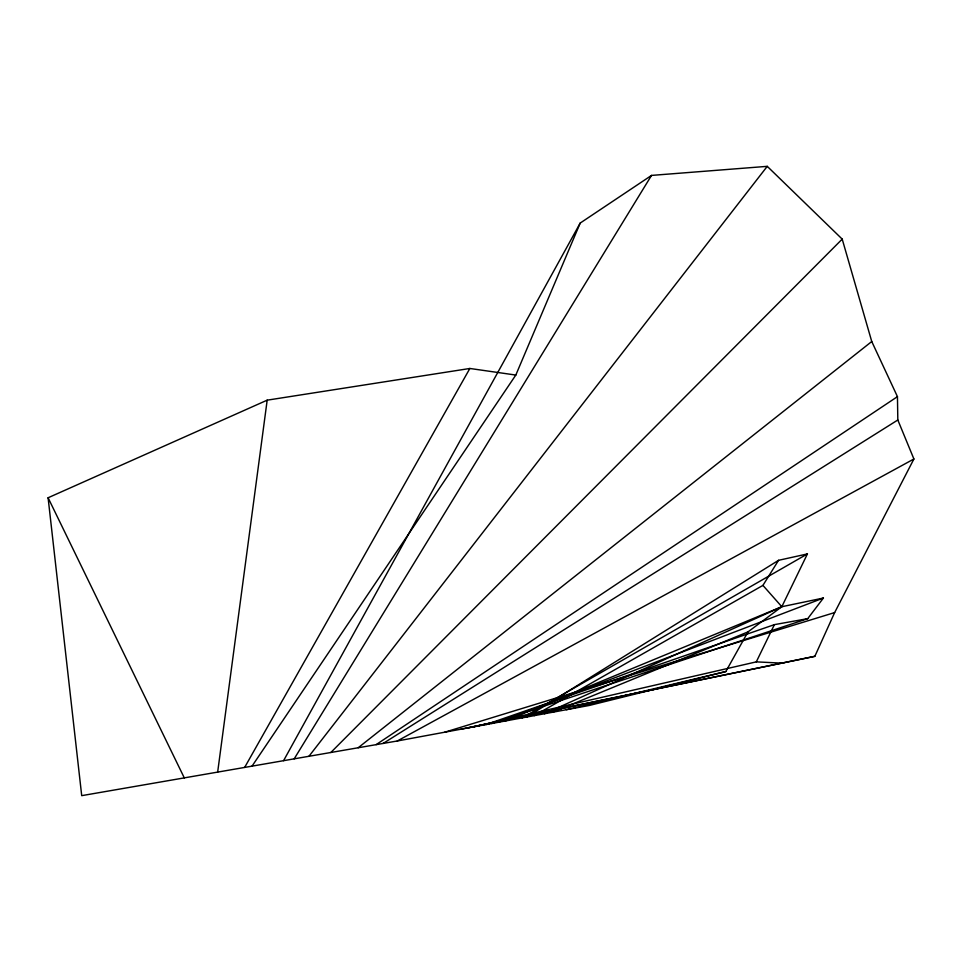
<?xml version="1.0" encoding="UTF-8"?>
<svg xmlns="http://www.w3.org/2000/svg" width="962" height="962" viewBox="0 0 962 962"><rect width="100%" height="100%" fill="white"/><g stroke="black" fill="none" stroke-linecap="round" stroke-linejoin="round"><path stroke-width="1.44" d="M217.665 772.101L267.183 400.168L469.865 368.47L515.812 375.06L580.206 223.064L651.527 175.409L767.255 166.342L842.207 239.117L871.752 341.522L897.45 396.645L897.823 419.997L913.9 458.994L834.643 612.578L814.838 656.324L466.414 728.186M526.647 717.051L778.547 560.317L807.419 553.92L781.817 606.721L747.967 631.902L552.525 712.265M472.522 727.056L756.3 661.868L774.398 624.639L807.707 618.662L823.4 598.039L781.817 606.721L505.29 720.995M283.574 760.677L580.206 223.064M267.183 400.168L48.1 497.763L81.71 795.658L397.282 740.981L589.345 705.447L725.805 671.56L747.967 631.902M244.649 767.423L469.865 368.47M294.192 758.838L651.527 175.409M534.247 715.644L762.926 585.389L778.547 560.317M252.032 766.149L515.812 375.06M308.946 756.288L767.255 166.342M330.844 752.488L842.207 239.117M358.189 747.751L871.752 341.522M376.13 744.648L897.45 396.645M383.141 743.434L897.823 419.997M522.125 717.88L807.419 553.92M397.282 740.981L913.9 458.994M544.408 713.768L781.817 606.721L762.926 585.389M498.376 722.282L823.4 598.039M485.906 724.578L774.398 624.639M491.63 723.52L807.707 618.662M444.745 732.202L834.643 612.578M566.39 709.691L725.805 671.56M460.87 729.208L814.838 656.324M756.3 661.868L783.621 663.227M48.1 497.763L184.295 777.885"/></g></svg>
